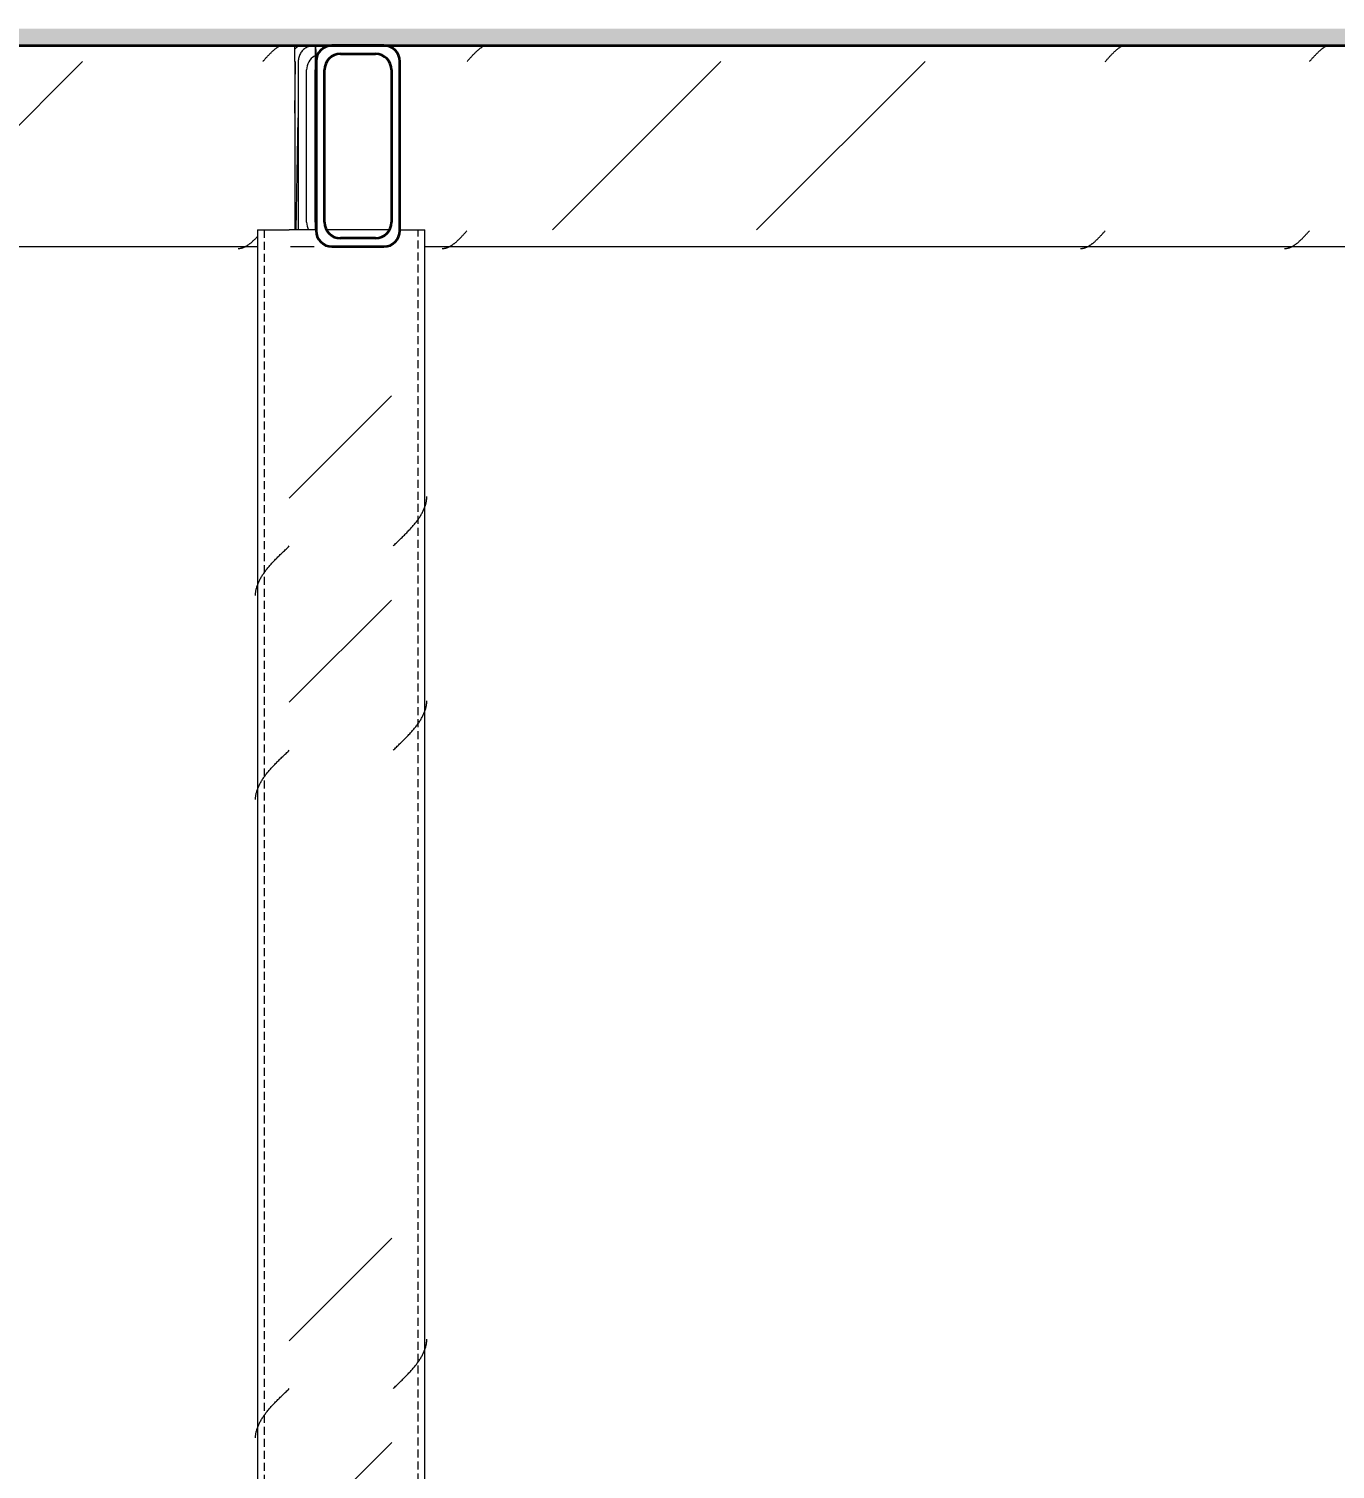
# Model space of a CAD drawing. Header units: centimetres. Extents: x -336 to 16318, y -437 to 1921.
# Drawn here: x 1952.1 to 2030.1, y 301.9 to 387.9 of the extents above; entities that cross this region are included whole.
import ezdxf

# ---------------------------------------------------------------- set-up
doc = ezdxf.new("R2010")
doc.units = ezdxf.units.CM
doc.linetypes.add('Hidden', pattern=[0.714375, 0.47625, -0.238125])
for name, color, linetype, lineweight in [('A-ANNO-DIMS', 7, 'Continuous', 9), ('A-ANNO-DIMS-100', 7, 'Continuous', 9), ('A-FLOR', 7, 'Continuous', 9), ('S-BEAM', 7, 'Continuous', 9), ('S-COLS', 7, 'Continuous', 9)]:
    doc.layers.add(name, color=color, linetype=linetype, lineweight=lineweight)
doc.styles.add('Century Gothic_1', font='GOTHIC.TTF', dxfattribs={"height": 15})
doc.dimstyles.new('FCA_N_Cotas_E100', dxfattribs={"dimscale": 30.48, "dimtxt": 15.662524, "dimasz": 0.492126, "dimexe": 0.656168, "dimexo": 0.656168, "dimgap": 0.032808, "dimtad": 1, "dimlfac": 0.01, "dimrnd": 0.01, "dimzin": 0, "dimdsep": 46, "dimtxsty": 'Century Gothic_1', "dimblk1": 'OBLIQUE', "dimblk2": 'OBLIQUE', "dimsah": 1, "dimcen": 0.09, "dimdle": 0.656168, "dimazin": 2, "dimtfac": 1, "dimtdec": 4, "dimtix": 1, "dimtmove": 0, "dimatfit": 3, "dimfxl": 1, "dimtvp": 1, "dimtolj": 1, "dimtzin": 0, "dimarcsym": 2})
pattern_1 = [(45.002, (4582.352, 712), (-25.14337, 25.14465), []), (45.002, (4582.352, 750.1), (-25.14337, 25.14465), [])]

# ---------------------------------------------------------------- blocks, each defined once
blk = doc.blocks.new('FP_16-Section 6')
at = {"layer": 'S-COLS'}
blk.add_line((1975.74, 94), (1975.74, 375.859), dxfattribs=at)
at = {"layer": 'S-COLS', "color": 9, "true_color": 0xc0c0c0}
for p, q in [((1975.738, 359.33), (1975.755, 359.377)), ((1975.755, 359.377), (1975.77, 359.424)), ((1975.77, 359.424), (1975.783, 359.47)), ((1975.783, 359.47), (1975.796, 359.517)), ((1975.796, 359.517), (1975.808, 359.564)), ((1975.808, 359.564), (1975.818, 359.611)), ((1975.818, 359.611), (1975.827, 359.657)), ((1975.827, 359.657), (1975.835, 359.704)), ((1975.835, 359.704), (1975.841, 359.751)), ((1975.841, 359.751), (1975.847, 359.798)), ((1975.847, 359.798), (1975.851, 359.845)), ((1975.851, 359.845), (1975.854, 359.891)), ((1975.854, 359.891), (1975.856, 359.938)), ((1975.229, 358.442), (1975.265, 358.489)), ((1975.265, 358.489), (1975.299, 358.535)), ((1975.299, 358.535), (1975.333, 358.582)), ((1975.333, 358.582), (1975.366, 358.629)), ((1975.366, 358.629), (1975.398, 358.676)), ((1975.398, 358.676), (1975.429, 358.722)), ((1975.429, 358.722), (1975.459, 358.769)), ((1975.459, 358.769), (1975.488, 358.816)), ((1975.488, 358.816), (1975.516, 358.863)), ((1975.516, 358.863), (1975.543, 358.909)), ((1975.543, 358.909), (1975.569, 358.956)), ((1975.569, 358.956), (1975.594, 359.003)), ((1975.594, 359.003), (1975.618, 359.05)), ((1975.618, 359.05), (1975.641, 359.096)), ((1975.641, 359.096), (1975.663, 359.143)), ((1975.663, 359.143), (1975.683, 359.19)), ((1975.683, 359.19), (1975.703, 359.237)), ((1975.703, 359.237), (1975.721, 359.283)), ((1975.721, 359.283), (1975.738, 359.33)), ((1974.469, 357.6), (1974.516, 357.647)), ((1974.516, 357.647), (1974.563, 357.694)), ((1974.563, 357.694), (1974.609, 357.741)), ((1974.609, 357.741), (1974.654, 357.787)), ((1974.654, 357.787), (1974.699, 357.834)), ((1974.699, 357.834), (1974.744, 357.881)), ((1974.744, 357.881), (1974.788, 357.928)), ((1974.788, 357.928), (1974.832, 357.974)), ((1974.832, 357.974), (1974.874, 358.021)), ((1974.874, 358.021), (1974.917, 358.068)), ((1974.917, 358.068), (1974.958, 358.115)), ((1974.958, 358.115), (1974.999, 358.161)), ((1974.999, 358.161), (1975.039, 358.208)), ((1975.039, 358.208), (1975.079, 358.255)), ((1975.079, 358.255), (1975.118, 358.302)), ((1975.118, 358.302), (1975.156, 358.348)), ((1975.156, 358.348), (1975.193, 358.395)), ((1975.193, 358.395), (1975.229, 358.442)), ((1973.835, 356.992), (1973.885, 357.039)), ((1973.885, 357.039), (1973.934, 357.086)), ((1973.934, 357.086), (1973.984, 357.133)), ((1973.984, 357.133), (1974.033, 357.179)), ((1974.033, 357.179), (1974.083, 357.226)), ((1974.083, 357.226), (1974.132, 357.273)), ((1974.132, 357.273), (1974.181, 357.32)), ((1974.181, 357.32), (1974.23, 357.366)), ((1974.23, 357.366), (1974.278, 357.413)), ((1974.278, 357.413), (1974.326, 357.46)), ((1974.326, 357.46), (1974.374, 357.507)), ((1974.374, 357.507), (1974.422, 357.553)), ((1974.422, 357.553), (1974.469, 357.6)), ((1975.783, 347.281), (1975.796, 347.328)), ((1975.796, 347.328), (1975.808, 347.375)), ((1975.808, 347.375), (1975.818, 347.421)), ((1975.818, 347.421), (1975.827, 347.468)), ((1975.827, 347.468), (1975.835, 347.515)), ((1975.835, 347.515), (1975.841, 347.562)), ((1975.841, 347.562), (1975.847, 347.608)), ((1975.847, 347.608), (1975.851, 347.655)), ((1975.851, 347.655), (1975.854, 347.702)), ((1975.854, 347.702), (1975.856, 347.749)), ((1975.333, 346.393), (1975.366, 346.439)), ((1975.366, 346.439), (1975.398, 346.486)), ((1975.398, 346.486), (1975.429, 346.533)), ((1975.429, 346.533), (1975.459, 346.58)), ((1975.459, 346.58), (1975.488, 346.626)), ((1975.488, 346.626), (1975.516, 346.673)), ((1975.516, 346.673), (1975.543, 346.72)), ((1975.543, 346.72), (1975.569, 346.767)), ((1975.569, 346.767), (1975.594, 346.813)), ((1975.594, 346.813), (1975.618, 346.86)), ((1975.618, 346.86), (1975.641, 346.907)), ((1975.641, 346.907), (1975.663, 346.954)), ((1975.663, 346.954), (1975.683, 347)), ((1975.683, 347), (1975.703, 347.047)), ((1975.703, 347.047), (1975.721, 347.094)), ((1975.721, 347.094), (1975.738, 347.141)), ((1975.738, 347.141), (1975.755, 347.188)), ((1975.755, 347.188), (1975.77, 347.234)), ((1975.77, 347.234), (1975.783, 347.281)), ((1974.609, 345.551), (1974.654, 345.598)), ((1974.654, 345.598), (1974.699, 345.645)), ((1974.699, 345.645), (1974.744, 345.691)), ((1974.744, 345.691), (1974.788, 345.738)), ((1974.788, 345.738), (1974.832, 345.785)), ((1974.832, 345.785), (1974.874, 345.832)), ((1974.874, 345.832), (1974.917, 345.878)), ((1974.917, 345.878), (1974.958, 345.925)), ((1974.958, 345.925), (1974.999, 345.972)), ((1974.999, 345.972), (1975.039, 346.019)), ((1975.039, 346.019), (1975.079, 346.065)), ((1975.079, 346.065), (1975.118, 346.112)), ((1975.118, 346.112), (1975.156, 346.159)), ((1975.156, 346.159), (1975.193, 346.206)), ((1975.193, 346.206), (1975.229, 346.252)), ((1975.229, 346.252), (1975.265, 346.299)), ((1975.265, 346.299), (1975.299, 346.346)), ((1975.299, 346.346), (1975.333, 346.393)), ((1973.835, 344.803), (1973.885, 344.85)), ((1973.885, 344.85), (1973.934, 344.896)), ((1973.934, 344.896), (1973.984, 344.943)), ((1973.984, 344.943), (1974.033, 344.99)), ((1974.033, 344.99), (1974.083, 345.037)), ((1974.083, 345.037), (1974.132, 345.084)), ((1974.132, 345.084), (1974.181, 345.13)), ((1974.181, 345.13), (1974.23, 345.177)), ((1974.23, 345.177), (1974.278, 345.224)), ((1974.278, 345.224), (1974.326, 345.271)), ((1974.326, 345.271), (1974.374, 345.317)), ((1974.374, 345.317), (1974.422, 345.364)), ((1974.422, 345.364), (1974.469, 345.411)), ((1974.469, 345.411), (1974.516, 345.458)), ((1974.516, 345.458), (1974.563, 345.504)), ((1974.563, 345.504), (1974.609, 345.551)), ((1975.841, 309.462), (1975.847, 309.508)), ((1975.847, 309.508), (1975.851, 309.555)), ((1975.851, 309.555), (1975.854, 309.602)), ((1975.854, 309.602), (1975.856, 309.649)), ((1975.516, 308.573), (1975.543, 308.62)), ((1975.543, 308.62), (1975.569, 308.667)), ((1975.569, 308.667), (1975.594, 308.713)), ((1975.594, 308.713), (1975.618, 308.76)), ((1975.618, 308.76), (1975.641, 308.807)), ((1975.641, 308.807), (1975.663, 308.854)), ((1975.663, 308.854), (1975.683, 308.9)), ((1975.683, 308.9), (1975.703, 308.947)), ((1975.703, 308.947), (1975.721, 308.994)), ((1975.721, 308.994), (1975.738, 309.041)), ((1975.738, 309.041), (1975.755, 309.088)), ((1975.755, 309.088), (1975.77, 309.134)), ((1975.77, 309.134), (1975.783, 309.181)), ((1975.783, 309.181), (1975.796, 309.228)), ((1975.796, 309.228), (1975.808, 309.275)), ((1975.808, 309.275), (1975.818, 309.321)), ((1975.818, 309.321), (1975.827, 309.368)), ((1975.827, 309.368), (1975.835, 309.415)), ((1975.835, 309.415), (1975.841, 309.462)), ((1974.874, 307.732), (1974.917, 307.778)), ((1974.917, 307.778), (1974.958, 307.825)), ((1974.958, 307.825), (1974.999, 307.872)), ((1974.999, 307.872), (1975.039, 307.919)), ((1975.039, 307.919), (1975.079, 307.965)), ((1975.079, 307.965), (1975.118, 308.012)), ((1975.118, 308.012), (1975.156, 308.059)), ((1975.156, 308.059), (1975.193, 308.106)), ((1975.193, 308.106), (1975.229, 308.152)), ((1975.229, 308.152), (1975.265, 308.199)), ((1975.265, 308.199), (1975.299, 308.246)), ((1975.299, 308.246), (1975.333, 308.293)), ((1975.333, 308.293), (1975.366, 308.339)), ((1975.366, 308.339), (1975.398, 308.386)), ((1975.398, 308.386), (1975.429, 308.433)), ((1975.429, 308.433), (1975.459, 308.48)), ((1975.459, 308.48), (1975.488, 308.526)), ((1975.488, 308.526), (1975.516, 308.573)), ((1974.033, 306.89), (1974.083, 306.937)), ((1974.083, 306.937), (1974.132, 306.984)), ((1974.132, 306.984), (1974.181, 307.03)), ((1974.181, 307.03), (1974.23, 307.077)), ((1974.23, 307.077), (1974.278, 307.124)), ((1974.278, 307.124), (1974.326, 307.171)), ((1974.326, 307.171), (1974.374, 307.217)), ((1974.374, 307.217), (1974.422, 307.264)), ((1974.422, 307.264), (1974.469, 307.311)), ((1974.469, 307.311), (1974.516, 307.358)), ((1974.516, 307.358), (1974.563, 307.404)), ((1974.563, 307.404), (1974.609, 307.451)), ((1974.609, 307.451), (1974.654, 307.498)), ((1974.654, 307.498), (1974.699, 307.545)), ((1974.699, 307.545), (1974.744, 307.591)), ((1974.744, 307.591), (1974.788, 307.638)), ((1974.788, 307.638), (1974.832, 307.685)), ((1974.832, 307.685), (1974.874, 307.732)), ((1973.835, 306.703), (1973.885, 306.75)), ((1973.885, 306.75), (1973.934, 306.796)), ((1973.934, 306.796), (1973.984, 306.843)), ((1973.984, 306.843), (1974.033, 306.89))]:
    blk.add_line(p, q, dxfattribs=at)
blk = doc.blocks.new('FP_17-Section 6')
at = {"layer": 'S-COLS'}
blk.add_line((1965.74, 375.859), (1965.74, 94), dxfattribs=at)
at = {"layer": 'S-COLS', "color": 9, "true_color": 0xc0c0c0}
for p, q in [((1967.349, 356.712), (1967.398, 356.759)), ((1967.398, 356.759), (1967.447, 356.805)), ((1967.447, 356.805), (1967.497, 356.852)), ((1967.497, 356.852), (1967.546, 356.899)), ((1967.546, 356.899), (1967.596, 356.946)), ((1967.596, 356.946), (1967.645, 356.992)), ((1966.522, 355.87), (1966.564, 355.917)), ((1966.564, 355.917), (1966.606, 355.964)), ((1966.606, 355.964), (1966.649, 356.011)), ((1966.649, 356.011), (1966.692, 356.057)), ((1966.692, 356.057), (1966.736, 356.104)), ((1966.736, 356.104), (1966.781, 356.151)), ((1966.781, 356.151), (1966.826, 356.198)), ((1966.826, 356.198), (1966.872, 356.244)), ((1966.872, 356.244), (1966.918, 356.291)), ((1966.918, 356.291), (1966.964, 356.338)), ((1966.964, 356.338), (1967.011, 356.385)), ((1967.011, 356.385), (1967.058, 356.431)), ((1967.058, 356.431), (1967.106, 356.478)), ((1967.106, 356.478), (1967.154, 356.525)), ((1967.154, 356.525), (1967.202, 356.572)), ((1967.202, 356.572), (1967.251, 356.618)), ((1967.251, 356.618), (1967.3, 356.665)), ((1967.3, 356.665), (1967.349, 356.712)), ((1965.911, 355.029), (1965.937, 355.075)), ((1965.937, 355.075), (1965.964, 355.122)), ((1965.964, 355.122), (1965.993, 355.169)), ((1965.993, 355.169), (1966.022, 355.216)), ((1966.022, 355.216), (1966.052, 355.262)), ((1966.052, 355.262), (1966.083, 355.309)), ((1966.083, 355.309), (1966.115, 355.356)), ((1966.115, 355.356), (1966.147, 355.403)), ((1966.147, 355.403), (1966.181, 355.449)), ((1966.181, 355.449), (1966.216, 355.496)), ((1966.216, 355.496), (1966.251, 355.543)), ((1966.251, 355.543), (1966.288, 355.59)), ((1966.288, 355.59), (1966.325, 355.636)), ((1966.325, 355.636), (1966.363, 355.683)), ((1966.363, 355.683), (1966.402, 355.73)), ((1966.402, 355.73), (1966.441, 355.777)), ((1966.441, 355.777), (1966.481, 355.823)), ((1966.481, 355.823), (1966.522, 355.87)), ((1965.629, 354.14), (1965.634, 354.187)), ((1965.634, 354.187), (1965.639, 354.234)), ((1965.639, 354.234), (1965.646, 354.281)), ((1965.646, 354.281), (1965.654, 354.327)), ((1965.654, 354.327), (1965.663, 354.374)), ((1965.663, 354.374), (1965.673, 354.421)), ((1965.673, 354.421), (1965.684, 354.468)), ((1965.684, 354.468), (1965.697, 354.514)), ((1965.697, 354.514), (1965.711, 354.561)), ((1965.711, 354.561), (1965.726, 354.608)), ((1965.726, 354.608), (1965.742, 354.655)), ((1965.742, 354.655), (1965.759, 354.701)), ((1965.759, 354.701), (1965.778, 354.748)), ((1965.778, 354.748), (1965.797, 354.795)), ((1965.797, 354.795), (1965.818, 354.842)), ((1965.818, 354.842), (1965.84, 354.888)), ((1965.84, 354.888), (1965.862, 354.935)), ((1965.862, 354.935), (1965.886, 354.982)), ((1965.886, 354.982), (1965.911, 355.029)), ((1965.624, 354.047), (1965.626, 354.094)), ((1965.626, 354.094), (1965.629, 354.14)), ((1967.546, 344.709), (1967.596, 344.756)), ((1967.596, 344.756), (1967.645, 344.803)), ((1966.649, 343.821), (1966.692, 343.868)), ((1966.692, 343.868), (1966.736, 343.915)), ((1966.736, 343.915), (1966.781, 343.961)), ((1966.781, 343.961), (1966.826, 344.008)), ((1966.826, 344.008), (1966.872, 344.055)), ((1966.872, 344.055), (1966.918, 344.102)), ((1966.918, 344.102), (1966.964, 344.148)), ((1966.964, 344.148), (1967.011, 344.195)), ((1967.011, 344.195), (1967.058, 344.242)), ((1967.058, 344.242), (1967.106, 344.289)), ((1967.106, 344.289), (1967.154, 344.335)), ((1967.154, 344.335), (1967.202, 344.382)), ((1967.202, 344.382), (1967.251, 344.429)), ((1967.251, 344.429), (1967.3, 344.476)), ((1967.3, 344.476), (1967.349, 344.522)), ((1967.349, 344.522), (1967.398, 344.569)), ((1967.398, 344.569), (1967.447, 344.616)), ((1967.447, 344.616), (1967.497, 344.663)), ((1967.497, 344.663), (1967.546, 344.709)), ((1965.993, 342.979), (1966.022, 343.026)), ((1966.022, 343.026), (1966.052, 343.073)), ((1966.052, 343.073), (1966.083, 343.12)), ((1966.083, 343.12), (1966.115, 343.167)), ((1966.115, 343.167), (1966.147, 343.213)), ((1966.147, 343.213), (1966.181, 343.26)), ((1966.181, 343.26), (1966.216, 343.307)), ((1966.216, 343.307), (1966.251, 343.354)), ((1966.251, 343.354), (1966.288, 343.4)), ((1966.288, 343.4), (1966.325, 343.447)), ((1966.325, 343.447), (1966.363, 343.494)), ((1966.363, 343.494), (1966.402, 343.541)), ((1966.402, 343.541), (1966.441, 343.587)), ((1966.441, 343.587), (1966.481, 343.634)), ((1966.481, 343.634), (1966.522, 343.681)), ((1966.522, 343.681), (1966.564, 343.728)), ((1966.564, 343.728), (1966.606, 343.774)), ((1966.606, 343.774), (1966.649, 343.821)), ((1965.654, 342.138), (1965.663, 342.185)), ((1965.663, 342.185), (1965.673, 342.231)), ((1965.673, 342.231), (1965.684, 342.278)), ((1965.684, 342.278), (1965.697, 342.325)), ((1965.697, 342.325), (1965.711, 342.372)), ((1965.711, 342.372), (1965.726, 342.418)), ((1965.726, 342.418), (1965.742, 342.465)), ((1965.742, 342.465), (1965.759, 342.512)), ((1965.759, 342.512), (1965.778, 342.559)), ((1965.778, 342.559), (1965.797, 342.605)), ((1965.797, 342.605), (1965.818, 342.652)), ((1965.818, 342.652), (1965.84, 342.699)), ((1965.84, 342.699), (1965.862, 342.746)), ((1965.862, 342.746), (1965.886, 342.792)), ((1965.886, 342.792), (1965.911, 342.839)), ((1965.911, 342.839), (1965.937, 342.886)), ((1965.937, 342.886), (1965.964, 342.933)), ((1965.964, 342.933), (1965.993, 342.979)), ((1965.624, 341.857), (1965.626, 341.904)), ((1965.626, 341.904), (1965.629, 341.951)), ((1965.629, 341.951), (1965.634, 341.998)), ((1965.634, 341.998), (1965.639, 342.044)), ((1965.639, 342.044), (1965.646, 342.091)), ((1965.646, 342.091), (1965.654, 342.138)), ((1966.918, 306.002), (1966.964, 306.048)), ((1966.964, 306.048), (1967.011, 306.095)), ((1967.011, 306.095), (1967.058, 306.142)), ((1967.058, 306.142), (1967.106, 306.189)), ((1967.106, 306.189), (1967.154, 306.235)), ((1967.154, 306.235), (1967.202, 306.282)), ((1967.202, 306.282), (1967.251, 306.329)), ((1967.251, 306.329), (1967.3, 306.376)), ((1967.3, 306.376), (1967.349, 306.422)), ((1967.349, 306.422), (1967.398, 306.469)), ((1967.398, 306.469), (1967.447, 306.516)), ((1967.447, 306.516), (1967.497, 306.563)), ((1967.497, 306.563), (1967.546, 306.609)), ((1967.546, 306.609), (1967.596, 306.656)), ((1967.596, 306.656), (1967.645, 306.703)), ((1966.181, 305.16), (1966.216, 305.207)), ((1966.216, 305.207), (1966.251, 305.254)), ((1966.251, 305.254), (1966.288, 305.3)), ((1966.288, 305.3), (1966.325, 305.347)), ((1966.325, 305.347), (1966.363, 305.394)), ((1966.363, 305.394), (1966.402, 305.441)), ((1966.402, 305.441), (1966.441, 305.487)), ((1966.441, 305.487), (1966.481, 305.534)), ((1966.481, 305.534), (1966.522, 305.581)), ((1966.522, 305.581), (1966.564, 305.628)), ((1966.564, 305.628), (1966.606, 305.674)), ((1966.606, 305.674), (1966.649, 305.721)), ((1966.649, 305.721), (1966.692, 305.768)), ((1966.692, 305.768), (1966.736, 305.815)), ((1966.736, 305.815), (1966.781, 305.861)), ((1966.781, 305.861), (1966.826, 305.908)), ((1966.826, 305.908), (1966.872, 305.955)), ((1966.872, 305.955), (1966.918, 306.002)), ((1965.711, 304.272), (1965.726, 304.318)), ((1965.726, 304.318), (1965.742, 304.365)), ((1965.742, 304.365), (1965.759, 304.412)), ((1965.759, 304.412), (1965.778, 304.459)), ((1965.778, 304.459), (1965.797, 304.505)), ((1965.797, 304.505), (1965.818, 304.552)), ((1965.818, 304.552), (1965.84, 304.599)), ((1965.84, 304.599), (1965.862, 304.646)), ((1965.862, 304.646), (1965.886, 304.692)), ((1965.886, 304.692), (1965.911, 304.739)), ((1965.911, 304.739), (1965.937, 304.786)), ((1965.937, 304.786), (1965.964, 304.833)), ((1965.964, 304.833), (1965.993, 304.879)), ((1965.993, 304.879), (1966.022, 304.926)), ((1966.022, 304.926), (1966.052, 304.973)), ((1966.052, 304.973), (1966.083, 305.02)), ((1966.083, 305.02), (1966.115, 305.067)), ((1966.115, 305.067), (1966.147, 305.113)), ((1966.147, 305.113), (1966.181, 305.16)), ((1965.624, 303.757), (1965.626, 303.804)), ((1965.626, 303.804), (1965.629, 303.851)), ((1965.629, 303.851), (1965.634, 303.898)), ((1965.634, 303.898), (1965.639, 303.944)), ((1965.639, 303.944), (1965.646, 303.991)), ((1965.646, 303.991), (1965.654, 304.038)), ((1965.654, 304.038), (1965.663, 304.085)), ((1965.663, 304.085), (1965.673, 304.131)), ((1965.673, 304.131), (1965.684, 304.178)), ((1965.684, 304.178), (1965.697, 304.225)), ((1965.697, 304.225), (1965.711, 304.272))]:
    blk.add_line(p, q, dxfattribs=at)
blk = doc.blocks.new('HSS Rectangular-Column - 100 x 100 mm-V15-Section 6')
at = {"layer": 'S-COLS', "true_color": 0xc0c0c0}
h = blk.add_hatch(dxfattribs=at)
h.set_pattern_fill('FP_3', color=9, style=0, pattern_type=2)
h.set_pattern_definition([(45, (4582.815, 712), (-25.1447, 25.1447), []), (45, (4582.815, 750.1), (-25.1447, 25.1447), [])])
h.paths.add_polyline_path([(1973.835, 94), (1973.74, 375.045), (1973.29, 374.859), (1970.019, 374.93), (1969.518, 375.137), (1969.22, 375.859), (1967.645, 375.809), (1967.645, 94)])
h.paths.add_polyline_path([(1970.693, 375.359), (1972.788, 375.359), (1973.461, 375.638), (1973.461, 375.859), (1969.948, 375.809), (1970.019, 375.638), (1970.19, 375.567)])
at = {"layer": 'S-COLS'}
for p, q in [((1965.74, 375.859), (1967.645, 375.859)), ((1969.24, 375.859), (1967.645, 375.859)), ((1973.553, 375.859), (1969.928, 375.859)), ((1974.256, 375.859), (1975.74, 375.859))]:
    blk.add_line(p, q, dxfattribs=at)
at = {"layer": 'S-COLS', "linetype": 'Hidden'}
for p, q in [((1966.14, 375.859), (1966.14, 94)), ((1975.34, 94), (1975.34, 375.859))]:
    blk.add_line(p, q, dxfattribs=at)
at = {"layer": 'S-COLS'}
for name in ['FP_17-Section 6', 'FP_16-Section 6']:
    blk.add_blockref(name, (0, 0), dxfattribs=at)
blk = doc.blocks.new('FP_29-Section 6')
at = {"layer": 'S-BEAM', "color": 9, "true_color": 0xc0c0c0}
for p, q in [((1967.062, 386.837), (1967.085, 386.849)), ((1967.085, 386.849), (1967.108, 386.861)), ((1966.112, 385.961), (1966.135, 385.987)), ((1966.135, 385.987), (1966.158, 386.013)), ((1966.158, 386.013), (1966.181, 386.039)), ((1966.181, 386.039), (1966.205, 386.065)), ((1966.205, 386.065), (1966.228, 386.091)), ((1966.228, 386.091), (1966.251, 386.117)), ((1966.251, 386.117), (1966.274, 386.142)), ((1966.274, 386.142), (1966.298, 386.168)), ((1966.298, 386.168), (1966.321, 386.193)), ((1966.321, 386.193), (1966.344, 386.218)), ((1966.344, 386.218), (1966.367, 386.243)), ((1966.367, 386.243), (1966.391, 386.268)), ((1966.391, 386.268), (1966.414, 386.293)), ((1966.414, 386.293), (1966.437, 386.317)), ((1966.437, 386.317), (1966.46, 386.341)), ((1966.46, 386.341), (1966.483, 386.365)), ((1966.483, 386.365), (1966.507, 386.388)), ((1966.507, 386.388), (1966.53, 386.412)), ((1966.53, 386.412), (1966.553, 386.434)), ((1966.553, 386.434), (1966.576, 386.457)), ((1966.576, 386.457), (1966.599, 386.479)), ((1966.599, 386.479), (1966.623, 386.501)), ((1966.623, 386.501), (1966.646, 386.523)), ((1966.646, 386.523), (1966.669, 386.544)), ((1966.669, 386.544), (1966.692, 386.565)), ((1966.692, 386.565), (1966.715, 386.585)), ((1966.715, 386.585), (1966.738, 386.605)), ((1966.738, 386.605), (1966.761, 386.625)), ((1966.761, 386.625), (1966.784, 386.644)), ((1966.784, 386.644), (1966.808, 386.663)), ((1966.808, 386.663), (1966.831, 386.681)), ((1966.831, 386.681), (1966.854, 386.699)), ((1966.854, 386.699), (1966.877, 386.716)), ((1966.877, 386.716), (1966.9, 386.733)), ((1966.9, 386.733), (1966.923, 386.75)), ((1966.923, 386.75), (1966.946, 386.765)), ((1966.946, 386.765), (1966.969, 386.781)), ((1966.969, 386.781), (1966.992, 386.796)), ((1966.992, 386.796), (1967.015, 386.81)), ((1967.015, 386.81), (1967.039, 386.824)), ((1967.039, 386.824), (1967.062, 386.837)), ((1966.065, 385.909), (1966.088, 385.935)), ((1966.088, 385.935), (1966.112, 385.961))]:
    blk.add_line(p, q, dxfattribs=at)
blk = doc.blocks.new('FP_30-Section 6')
at = {"layer": 'S-BEAM'}
blk.add_line((1793.413, 374.859), (1965.757, 374.859), dxfattribs=at)
at = {"layer": 'S-BEAM', "color": 9, "true_color": 0xc0c0c0}
for p, q in [((1964.888, 374.805), (1964.911, 374.814)), ((1964.911, 374.814), (1964.935, 374.824)), ((1964.935, 374.824), (1964.958, 374.834)), ((1964.958, 374.834), (1964.982, 374.845)), ((1964.982, 374.845), (1965.006, 374.856)), ((1965.006, 374.856), (1965.029, 374.868)), ((1965.029, 374.868), (1965.053, 374.881)), ((1965.053, 374.881), (1965.076, 374.894)), ((1965.076, 374.894), (1965.1, 374.908)), ((1965.1, 374.908), (1965.123, 374.922)), ((1965.123, 374.922), (1965.147, 374.937)), ((1965.147, 374.937), (1965.17, 374.952)), ((1965.17, 374.952), (1965.194, 374.968)), ((1965.194, 374.968), (1965.218, 374.984)), ((1965.218, 374.984), (1965.241, 375.001)), ((1965.241, 375.001), (1965.265, 375.019)), ((1965.265, 375.019), (1965.288, 375.036)), ((1965.288, 375.036), (1965.312, 375.055)), ((1965.312, 375.055), (1965.335, 375.073)), ((1965.335, 375.073), (1965.359, 375.093)), ((1965.359, 375.093), (1965.382, 375.112)), ((1965.382, 375.112), (1965.406, 375.132)), ((1965.406, 375.132), (1965.429, 375.153)), ((1965.429, 375.153), (1965.453, 375.174)), ((1965.453, 375.174), (1965.476, 375.195)), ((1965.476, 375.195), (1965.5, 375.216)), ((1965.5, 375.216), (1965.523, 375.238)), ((1965.523, 375.238), (1965.547, 375.261)), ((1965.547, 375.261), (1965.57, 375.283)), ((1965.57, 375.283), (1965.594, 375.306)), ((1965.594, 375.306), (1965.617, 375.329)), ((1965.617, 375.329), (1965.64, 375.353)), ((1965.64, 375.353), (1965.664, 375.377)), ((1965.664, 375.377), (1965.687, 375.401)), ((1965.687, 375.401), (1965.711, 375.425)), ((1965.711, 375.425), (1965.734, 375.45)), ((1964.581, 374.743), (1964.605, 374.744)), ((1964.605, 374.744), (1964.628, 374.745)), ((1964.628, 374.745), (1964.652, 374.748)), ((1964.652, 374.748), (1964.675, 374.75)), ((1964.675, 374.75), (1964.699, 374.754)), ((1964.699, 374.754), (1964.723, 374.758)), ((1964.723, 374.758), (1964.746, 374.763)), ((1964.746, 374.763), (1964.77, 374.768)), ((1964.77, 374.768), (1964.793, 374.774)), ((1964.793, 374.774), (1964.817, 374.781)), ((1964.817, 374.781), (1964.84, 374.788)), ((1964.84, 374.788), (1964.864, 374.796)), ((1964.864, 374.796), (1964.888, 374.805))]:
    blk.add_line(p, q, dxfattribs=at)
blk = doc.blocks.new('HSS Rectangular - 50 x 120-1656652-Section 6')
at = {"layer": 'S-BEAM', "true_color": 0xc0c0c0}
h = blk.add_hatch(dxfattribs=at)
h.set_pattern_fill('FP_5', color=9, style=0, pattern_type=2)
h.set_pattern_definition(pattern_1)
h.paths.add_polyline_path([(1879.322, 375.809), (1967.97, 375.859), (1967.97, 385.909), (1790.947, 385.82), (1790.952, 375.859), (1830.337, 375.809)])
h.paths.add_polyline_path([(1790.239, 375.859), (1790.352, 375.898), (1790.42, 376.311), (1790.352, 385.82), (1790.239, 385.909), (1786.541, 385.82), (1786.447, 385.406), (1786.541, 375.898), (1786.655, 375.859)])
at = {"layer": 'S-BEAM'}
blk.add_line((1967.97, 385.909), (1967.97, 375.859), dxfattribs=at)
blk.add_ellipse((1967.96, 385.909), major_axis=(0, 0.95), ratio=0.010969, start_param=4.712389, end_param=6.283185, dxfattribs=at)
for name in ['FP_29-Section 6', 'FP_30-Section 6']:
    blk.add_blockref(name, (0, 0), dxfattribs=at)
blk = doc.blocks.new('FP_31-Section 6')
at = {"layer": 'S-BEAM', "color": 9, "true_color": 0xc0c0c0}
for p, q in [((1979.25, 386.837), (1979.273, 386.849)), ((1979.273, 386.849), (1979.297, 386.861)), ((2017.349, 386.837), (2017.372, 386.849)), ((2017.372, 386.849), (2017.395, 386.861)), ((2029.537, 386.837), (2029.56, 386.849)), ((2029.56, 386.849), (2029.583, 386.861)), ((1978.3, 385.961), (1978.324, 385.987)), ((1978.324, 385.987), (1978.347, 386.013)), ((1978.347, 386.013), (1978.37, 386.039)), ((1978.37, 386.039), (1978.394, 386.065)), ((1978.394, 386.065), (1978.417, 386.091)), ((1978.417, 386.091), (1978.44, 386.117)), ((1978.44, 386.117), (1978.463, 386.142)), ((1978.463, 386.142), (1978.487, 386.168)), ((1978.487, 386.168), (1978.51, 386.193)), ((1978.51, 386.193), (1978.533, 386.218)), ((1978.533, 386.218), (1978.556, 386.243)), ((1978.556, 386.243), (1978.579, 386.268)), ((1978.579, 386.268), (1978.603, 386.293)), ((1978.603, 386.293), (1978.626, 386.317)), ((1978.626, 386.317), (1978.649, 386.341)), ((1978.649, 386.341), (1978.672, 386.365)), ((1978.672, 386.365), (1978.696, 386.388)), ((1978.696, 386.388), (1978.719, 386.412)), ((1978.719, 386.412), (1978.742, 386.434)), ((1978.742, 386.434), (1978.765, 386.457)), ((1978.765, 386.457), (1978.788, 386.479)), ((1978.788, 386.479), (1978.811, 386.501)), ((1978.811, 386.501), (1978.835, 386.523)), ((1978.835, 386.523), (1978.858, 386.544)), ((1978.858, 386.544), (1978.881, 386.565)), ((1978.881, 386.565), (1978.904, 386.585)), ((1978.904, 386.585), (1978.927, 386.605)), ((1978.927, 386.605), (1978.95, 386.625)), ((1978.95, 386.625), (1978.973, 386.644)), ((1978.973, 386.644), (1978.996, 386.663)), ((1978.996, 386.663), (1979.02, 386.681)), ((1979.02, 386.681), (1979.043, 386.699)), ((1979.043, 386.699), (1979.066, 386.716)), ((1979.066, 386.716), (1979.089, 386.733)), ((1979.089, 386.733), (1979.112, 386.75)), ((1979.112, 386.75), (1979.135, 386.765)), ((1979.135, 386.765), (1979.158, 386.781)), ((1979.158, 386.781), (1979.181, 386.796)), ((1979.181, 386.796), (1979.204, 386.81)), ((1979.204, 386.81), (1979.227, 386.824)), ((1979.227, 386.824), (1979.25, 386.837)), ((2016.398, 385.961), (2016.422, 385.987)), ((2016.422, 385.987), (2016.445, 386.013)), ((2016.445, 386.013), (2016.468, 386.039)), ((2016.468, 386.039), (2016.492, 386.065)), ((2016.492, 386.065), (2016.515, 386.091)), ((2016.515, 386.091), (2016.538, 386.117)), ((2016.538, 386.117), (2016.561, 386.142)), ((2016.561, 386.142), (2016.585, 386.168)), ((2016.585, 386.168), (2016.608, 386.193)), ((2016.608, 386.193), (2016.631, 386.218)), ((2016.631, 386.218), (2016.654, 386.243)), ((2016.654, 386.243), (2016.678, 386.268)), ((2016.678, 386.268), (2016.701, 386.293)), ((2016.701, 386.293), (2016.724, 386.317)), ((2016.724, 386.317), (2016.747, 386.341)), ((2016.747, 386.341), (2016.77, 386.365)), ((2016.77, 386.365), (2016.794, 386.388)), ((2016.794, 386.388), (2016.817, 386.412)), ((2016.817, 386.412), (2016.84, 386.434)), ((2016.84, 386.434), (2016.863, 386.457)), ((2016.863, 386.457), (2016.886, 386.479)), ((2016.886, 386.479), (2016.909, 386.501)), ((2016.909, 386.501), (2016.933, 386.523)), ((2016.933, 386.523), (2016.956, 386.544)), ((2016.956, 386.544), (2016.979, 386.565)), ((2016.979, 386.565), (2017.002, 386.585)), ((2017.002, 386.585), (2017.025, 386.605)), ((2017.025, 386.605), (2017.048, 386.625)), ((2017.048, 386.625), (2017.071, 386.644)), ((2017.071, 386.644), (2017.095, 386.663)), ((2017.095, 386.663), (2017.118, 386.681)), ((2017.118, 386.681), (2017.141, 386.699)), ((2017.141, 386.699), (2017.164, 386.716)), ((2017.164, 386.716), (2017.187, 386.733)), ((2017.187, 386.733), (2017.21, 386.75)), ((2017.21, 386.75), (2017.233, 386.765)), ((2017.233, 386.765), (2017.256, 386.781)), ((2017.256, 386.781), (2017.279, 386.796)), ((2017.279, 386.796), (2017.302, 386.81)), ((2017.302, 386.81), (2017.325, 386.824)), ((2017.325, 386.824), (2017.349, 386.837)), ((2028.587, 385.961), (2028.611, 385.987)), ((2028.611, 385.987), (2028.634, 386.013)), ((2028.634, 386.013), (2028.657, 386.039)), ((2028.657, 386.039), (2028.68, 386.065)), ((2028.68, 386.065), (2028.704, 386.091)), ((2028.704, 386.091), (2028.727, 386.117)), ((2028.727, 386.117), (2028.75, 386.142)), ((2028.75, 386.142), (2028.774, 386.168)), ((2028.774, 386.168), (2028.797, 386.193)), ((2028.797, 386.193), (2028.82, 386.218)), ((2028.82, 386.218), (2028.843, 386.243)), ((2028.843, 386.243), (2028.866, 386.268)), ((2028.866, 386.268), (2028.89, 386.293)), ((2028.89, 386.293), (2028.913, 386.317)), ((2028.913, 386.317), (2028.936, 386.341)), ((2028.936, 386.341), (2028.959, 386.365)), ((2028.959, 386.365), (2028.982, 386.388)), ((2028.982, 386.388), (2029.006, 386.412)), ((2029.006, 386.412), (2029.029, 386.434)), ((2029.029, 386.434), (2029.052, 386.457)), ((2029.052, 386.457), (2029.075, 386.479)), ((2029.075, 386.479), (2029.098, 386.501)), ((2029.098, 386.501), (2029.121, 386.523)), ((2029.121, 386.523), (2029.145, 386.544)), ((2029.145, 386.544), (2029.168, 386.565)), ((2029.168, 386.565), (2029.191, 386.585)), ((2029.191, 386.585), (2029.214, 386.605)), ((2029.214, 386.605), (2029.237, 386.625)), ((2029.237, 386.625), (2029.26, 386.644)), ((2029.26, 386.644), (2029.283, 386.663)), ((2029.283, 386.663), (2029.306, 386.681)), ((2029.306, 386.681), (2029.33, 386.699)), ((2029.33, 386.699), (2029.353, 386.716)), ((2029.353, 386.716), (2029.376, 386.733)), ((2029.376, 386.733), (2029.399, 386.75)), ((2029.399, 386.75), (2029.422, 386.765)), ((2029.422, 386.765), (2029.445, 386.781)), ((2029.445, 386.781), (2029.468, 386.796)), ((2029.468, 386.796), (2029.491, 386.81)), ((2029.491, 386.81), (2029.514, 386.824)), ((2029.514, 386.824), (2029.537, 386.837)), ((1978.254, 385.909), (1978.277, 385.935)), ((1978.277, 385.935), (1978.3, 385.961)), ((2016.352, 385.909), (2016.375, 385.935)), ((2016.375, 385.935), (2016.398, 385.961)), ((2028.541, 385.909), (2028.564, 385.935)), ((2028.564, 385.935), (2028.587, 385.961))]:
    blk.add_line(p, q, dxfattribs=at)
blk = doc.blocks.new('FP_32-Section 6')
at = {"layer": 'S-BEAM', "color": 9, "true_color": 0xc0c0c0}
for p, q in [((1978.11, 375.652), (1978.133, 375.678)), ((1978.133, 375.678), (1978.157, 375.704)), ((1978.157, 375.704), (1978.18, 375.73)), ((1978.18, 375.73), (1978.203, 375.756)), ((1978.203, 375.756), (1978.227, 375.783)), ((1978.227, 375.783), (1978.25, 375.809)), ((2016.208, 375.652), (2016.231, 375.678)), ((2016.231, 375.678), (2016.255, 375.704)), ((2016.255, 375.704), (2016.278, 375.73)), ((2016.278, 375.73), (2016.301, 375.756)), ((2016.301, 375.756), (2016.325, 375.783)), ((2016.325, 375.783), (2016.348, 375.809)), ((2028.397, 375.652), (2028.42, 375.678)), ((2028.42, 375.678), (2028.444, 375.704)), ((2028.444, 375.704), (2028.467, 375.73)), ((2028.467, 375.73), (2028.49, 375.756)), ((2028.49, 375.756), (2028.514, 375.783)), ((2028.514, 375.783), (2028.537, 375.809)), ((1977.076, 374.805), (1977.1, 374.814)), ((1977.1, 374.814), (1977.124, 374.824)), ((1977.124, 374.824), (1977.147, 374.834)), ((1977.147, 374.834), (1977.171, 374.845)), ((1977.171, 374.845), (1977.194, 374.856)), ((1977.194, 374.856), (1977.218, 374.868)), ((1977.218, 374.868), (1977.242, 374.881)), ((1977.242, 374.881), (1977.265, 374.894)), ((1977.265, 374.894), (1977.289, 374.908)), ((1977.289, 374.908), (1977.312, 374.922)), ((1977.312, 374.922), (1977.336, 374.937)), ((1977.336, 374.937), (1977.359, 374.952)), ((1977.359, 374.952), (1977.383, 374.968)), ((1977.383, 374.968), (1977.406, 374.984)), ((1977.406, 374.984), (1977.43, 375.001)), ((1977.43, 375.001), (1977.453, 375.019)), ((1977.453, 375.019), (1977.477, 375.036)), ((1977.477, 375.036), (1977.501, 375.055)), ((1977.501, 375.055), (1977.524, 375.073)), ((1977.524, 375.073), (1977.548, 375.093)), ((1977.548, 375.093), (1977.571, 375.112)), ((1977.571, 375.112), (1977.595, 375.132)), ((1977.595, 375.132), (1977.618, 375.153)), ((1977.618, 375.153), (1977.642, 375.174)), ((1977.642, 375.174), (1977.665, 375.195)), ((1977.665, 375.195), (1977.688, 375.216)), ((1977.688, 375.216), (1977.712, 375.238)), ((1977.712, 375.238), (1977.735, 375.261)), ((1977.735, 375.261), (1977.759, 375.283)), ((1977.759, 375.283), (1977.782, 375.306)), ((1977.782, 375.306), (1977.806, 375.329)), ((1977.806, 375.329), (1977.829, 375.353)), ((1977.829, 375.353), (1977.853, 375.377)), ((1977.853, 375.377), (1977.876, 375.401)), ((1977.876, 375.401), (1977.9, 375.425)), ((1977.9, 375.425), (1977.923, 375.45)), ((1977.923, 375.45), (1977.946, 375.474)), ((1977.946, 375.474), (1977.97, 375.499)), ((1977.97, 375.499), (1977.993, 375.524)), ((1977.993, 375.524), (1978.017, 375.55)), ((1978.017, 375.55), (1978.04, 375.575)), ((1978.04, 375.575), (1978.063, 375.601)), ((1978.063, 375.601), (1978.087, 375.627)), ((1978.087, 375.627), (1978.11, 375.652)), ((2015.175, 374.805), (2015.198, 374.814)), ((2015.198, 374.814), (2015.222, 374.824)), ((2015.222, 374.824), (2015.245, 374.834)), ((2015.245, 374.834), (2015.269, 374.845)), ((2015.269, 374.845), (2015.293, 374.856)), ((2015.293, 374.856), (2015.316, 374.868)), ((2015.316, 374.868), (2015.34, 374.881)), ((2015.34, 374.881), (2015.363, 374.894)), ((2015.363, 374.894), (2015.387, 374.908)), ((2015.387, 374.908), (2015.41, 374.922)), ((2015.41, 374.922), (2015.434, 374.937)), ((2015.434, 374.937), (2015.457, 374.952)), ((2015.457, 374.952), (2015.481, 374.968)), ((2015.481, 374.968), (2015.505, 374.984)), ((2015.505, 374.984), (2015.528, 375.001)), ((2015.528, 375.001), (2015.552, 375.019)), ((2015.552, 375.019), (2015.575, 375.036)), ((2015.575, 375.036), (2015.599, 375.055)), ((2015.599, 375.055), (2015.622, 375.073)), ((2015.622, 375.073), (2015.646, 375.093)), ((2015.646, 375.093), (2015.669, 375.112)), ((2015.669, 375.112), (2015.693, 375.132)), ((2015.693, 375.132), (2015.716, 375.153)), ((2015.716, 375.153), (2015.74, 375.174)), ((2015.74, 375.174), (2015.763, 375.195)), ((2015.763, 375.195), (2015.787, 375.216)), ((2015.787, 375.216), (2015.81, 375.238)), ((2015.81, 375.238), (2015.834, 375.261)), ((2015.834, 375.261), (2015.857, 375.283)), ((2015.857, 375.283), (2015.88, 375.306)), ((2015.88, 375.306), (2015.904, 375.329)), ((2015.904, 375.329), (2015.927, 375.353)), ((2015.927, 375.353), (2015.951, 375.377)), ((2015.951, 375.377), (2015.974, 375.401)), ((2015.974, 375.401), (2015.998, 375.425)), ((2015.998, 375.425), (2016.021, 375.45)), ((2016.021, 375.45), (2016.044, 375.474)), ((2016.044, 375.474), (2016.068, 375.499)), ((2016.068, 375.499), (2016.091, 375.524)), ((2016.091, 375.524), (2016.115, 375.55)), ((2016.115, 375.55), (2016.138, 375.575)), ((2016.138, 375.575), (2016.161, 375.601)), ((2016.161, 375.601), (2016.185, 375.627)), ((2016.185, 375.627), (2016.208, 375.652)), ((2027.363, 374.805), (2027.387, 374.814)), ((2027.387, 374.814), (2027.411, 374.824)), ((2027.411, 374.824), (2027.434, 374.834)), ((2027.434, 374.834), (2027.458, 374.845)), ((2027.458, 374.845), (2027.481, 374.856)), ((2027.481, 374.856), (2027.505, 374.868)), ((2027.505, 374.868), (2027.528, 374.881)), ((2027.528, 374.881), (2027.552, 374.894)), ((2027.552, 374.894), (2027.576, 374.908)), ((2027.576, 374.908), (2027.599, 374.922)), ((2027.599, 374.922), (2027.623, 374.937)), ((2027.623, 374.937), (2027.646, 374.952)), ((2027.646, 374.952), (2027.67, 374.968)), ((2027.67, 374.968), (2027.693, 374.984)), ((2027.693, 374.984), (2027.717, 375.001)), ((2027.717, 375.001), (2027.74, 375.019)), ((2027.74, 375.019), (2027.764, 375.036)), ((2027.764, 375.036), (2027.787, 375.055)), ((2027.787, 375.055), (2027.811, 375.073)), ((2027.811, 375.073), (2027.834, 375.093)), ((2027.834, 375.093), (2027.858, 375.112)), ((2027.858, 375.112), (2027.881, 375.132)), ((2027.881, 375.132), (2027.905, 375.153)), ((2027.905, 375.153), (2027.928, 375.174)), ((2027.928, 375.174), (2027.952, 375.195)), ((2027.952, 375.195), (2027.975, 375.216)), ((2027.975, 375.216), (2027.999, 375.238)), ((2027.999, 375.238), (2028.022, 375.261)), ((2028.022, 375.261), (2028.046, 375.283)), ((2028.046, 375.283), (2028.069, 375.306)), ((2028.069, 375.306), (2028.093, 375.329)), ((2028.093, 375.329), (2028.116, 375.353)), ((2028.116, 375.353), (2028.14, 375.377)), ((2028.14, 375.377), (2028.163, 375.401)), ((2028.163, 375.401), (2028.186, 375.425)), ((2028.186, 375.425), (2028.21, 375.45)), ((2028.21, 375.45), (2028.233, 375.474)), ((2028.233, 375.474), (2028.257, 375.499)), ((2028.257, 375.499), (2028.28, 375.524)), ((2028.28, 375.524), (2028.303, 375.55)), ((2028.303, 375.55), (2028.327, 375.575)), ((2028.327, 375.575), (2028.35, 375.601)), ((2028.35, 375.601), (2028.374, 375.627)), ((2028.374, 375.627), (2028.397, 375.652)), ((1976.77, 374.743), (1976.793, 374.744)), ((1976.793, 374.744), (1976.817, 374.745)), ((1976.817, 374.745), (1976.841, 374.748)), ((1976.841, 374.748), (1976.864, 374.75)), ((1976.864, 374.75), (1976.888, 374.754)), ((1976.888, 374.754), (1976.911, 374.758)), ((1976.911, 374.758), (1976.935, 374.763)), ((1976.935, 374.763), (1976.959, 374.768)), ((1976.959, 374.768), (1976.982, 374.774)), ((1976.982, 374.774), (1977.006, 374.781)), ((1977.006, 374.781), (1977.029, 374.788)), ((1977.029, 374.788), (1977.053, 374.796)), ((1977.053, 374.796), (1977.076, 374.805)), ((2014.868, 374.743), (2014.891, 374.744)), ((2014.891, 374.744), (2014.915, 374.745)), ((2014.915, 374.745), (2014.939, 374.748)), ((2014.939, 374.748), (2014.962, 374.75)), ((2014.962, 374.75), (2014.986, 374.754)), ((2014.986, 374.754), (2015.009, 374.758)), ((2015.009, 374.758), (2015.033, 374.763)), ((2015.033, 374.763), (2015.057, 374.768)), ((2015.057, 374.768), (2015.08, 374.774)), ((2015.08, 374.774), (2015.104, 374.781)), ((2015.104, 374.781), (2015.127, 374.788)), ((2015.127, 374.788), (2015.151, 374.796)), ((2015.151, 374.796), (2015.175, 374.805)), ((2027.057, 374.743), (2027.08, 374.744)), ((2027.08, 374.744), (2027.104, 374.745)), ((2027.104, 374.745), (2027.127, 374.748)), ((2027.127, 374.748), (2027.151, 374.75)), ((2027.151, 374.75), (2027.175, 374.754)), ((2027.175, 374.754), (2027.198, 374.758)), ((2027.198, 374.758), (2027.222, 374.763)), ((2027.222, 374.763), (2027.245, 374.768)), ((2027.245, 374.768), (2027.269, 374.774)), ((2027.269, 374.774), (2027.293, 374.781)), ((2027.293, 374.781), (2027.316, 374.788)), ((2027.316, 374.788), (2027.34, 374.796)), ((2027.34, 374.796), (2027.363, 374.805))]:
    blk.add_line(p, q, dxfattribs=at)
at = {"layer": 'S-BEAM'}
blk.add_line((1975.74, 374.859), (2148.084, 374.859), dxfattribs=at)
blk = doc.blocks.new('FP_33-Section 6')
at = {"layer": 'S-BEAM', "color": 9, "true_color": 0xc0c0c0}
for p, q in [((1969.199, 376.273), (1969.223, 376.268)), ((1969.223, 376.268), (1969.246, 376.263))]:
    blk.add_line(p, q, dxfattribs=at)
blk = doc.blocks.new('HSS Rectangular - 50 x 120-1656747-Section 6')
at = {"layer": 'S-BEAM', "true_color": 0xc0c0c0}
h = blk.add_hatch(dxfattribs=at)
h.set_pattern_fill('FP_5', color=9, style=0, pattern_type=2)
h.set_pattern_definition(pattern_1)
h.paths.add_polyline_path([(2148.067, 375.809), (2148.067, 375.859), (2150.573, 375.859), (2150.573, 385.909), (1974.24, 385.909), (1974.311, 375.859), (2124.243, 375.809)])
h.paths.add_polyline_path([(1970.019, 375.859), (1973.553, 375.859), (1973.74, 376.311), (1973.74, 385.406), (1973.461, 385.909), (1969.948, 385.909), (1969.74, 385.406), (1969.74, 376.311), (1969.928, 375.859)])
h.paths.add_polyline_path([(2154.901, 375.859), (2155.015, 375.898), (2155.073, 376.311), (2154.959, 385.909), (2151.203, 385.82), (2151.109, 385.406), (2151.203, 375.898), (2151.317, 375.859)])
at = {"layer": 'S-BEAM'}
for p, q in [((1969.201, 386.359), (1969.224, 386.359)), ((1969.185, 385.909), (1969.185, 375.859)), ((1969.191, 376.311), (1969.191, 385.406)), ((1969.235, 385.406), (1969.235, 376.311))]:
    blk.add_line(p, q, dxfattribs=at)
for centre, major_axis, start_param, end_param in [((1969.196, 385.909), (0, 0.95), 0, 1.570796), ((1969.23, 385.909), (0, 0.95), 4.712389, 6.283185), ((1969.201, 385.406), (0, 0.952), 0, 1.570796), ((1969.224, 385.406), (0, 0.952), 4.712389, 6.283185), ((1969.201, 376.311), (0, 0.952), 1.570796, 2.067329), ((1969.224, 376.311), (0, 0.952), 4.215856, 4.712389)]:
    blk.add_ellipse(centre, major_axis=major_axis, ratio=0.010969, start_param=start_param, end_param=end_param, dxfattribs=at)
for name in ['FP_31-Section 6', 'FP_33-Section 6', 'FP_32-Section 6']:
    blk.add_blockref(name, (0, 0), dxfattribs=at)
blk = doc.blocks.new('HSS Rectangular - 50 x 120-1656656-Section 6')
at = {"layer": 'S-BEAM', "lineweight": 35}
for p, q in [((1973.29, 386.859), (1970.19, 386.859)), ((1970.693, 386.359), (1972.788, 386.359)), ((1969.24, 385.909), (1969.24, 375.809)), ((1969.74, 376.311), (1969.74, 385.406)), ((1973.74, 385.406), (1973.74, 376.311)), ((1974.24, 375.809), (1974.24, 385.909)), ((1970.19, 374.859), (1973.29, 374.859)), ((1972.788, 375.359), (1970.693, 375.359))]:
    blk.add_line(p, q, dxfattribs=at)
for centre, radius, start, end in [((1970.19, 385.909), 0.95, 90, 180), ((1973.29, 385.909), 0.95, 0, 90), ((1970.693, 385.406), 0.953, 90, 180), ((1972.788, 385.406), 0.952, 0, 90), ((1970.19, 375.809), 0.95, 180, 270), ((1970.693, 376.311), 0.953, 180, 270), ((1972.788, 376.311), 0.952, 270, 0), ((1973.29, 375.809), 0.95, 270, 0)]:
    blk.add_arc(centre, radius, start, end, dxfattribs=at)
blk = doc.blocks.new('FP_56-Section 6')
at = {"layer": 'S-BEAM'}
blk.add_line((1969.125, 386.859), (1967.912, 386.859), dxfattribs=at)
at = {"layer": 'S-BEAM', "color": 9, "true_color": 0xc0c0c0}
for p, q in [((1968.033, 386.853), (1968.011, 386.841)), ((1968.245, 386.853), (1968.222, 386.841)), ((1967.982, 386.654), (1967.965, 386.635)), ((1967.989, 386.828), (1967.968, 386.815)), ((1968, 386.672), (1967.982, 386.654)), ((1968.011, 386.841), (1967.989, 386.828)), ((1968.018, 386.69), (1968, 386.672)), ((1968.037, 386.707), (1968.018, 386.69)), ((1968.056, 386.724), (1968.037, 386.707)), ((1968.076, 386.74), (1968.056, 386.724)), ((1968.095, 386.756), (1968.076, 386.74)), ((1968.116, 386.772), (1968.095, 386.756)), ((1968.136, 386.786), (1968.116, 386.772)), ((1968.157, 386.801), (1968.136, 386.786)), ((1968.179, 386.815), (1968.157, 386.801)), ((1968.2, 386.828), (1968.179, 386.815)), ((1968.222, 386.841), (1968.2, 386.828))]:
    blk.add_line(p, q, dxfattribs=at)
blk = doc.blocks.new('FP_57-Section 6')
at = {"layer": 'S-BEAM'}
blk.add_line((1967.722, 374.859), (1969.125, 374.859), dxfattribs=at)
blk = doc.blocks.new('HSS Rectangular - 50 x 120-V55-Section 6')
at = {"layer": 'S-BEAM', "true_color": 0xc0c0c0}
h = blk.add_hatch(dxfattribs=at)
h.set_pattern_fill('FP_17', color=9, style=0, pattern_type=2)
h.set_pattern_definition([(89.015, (1969.289, 712.001), (-0.4325925, 25.1451522), []), (89.015, (1969.289, 750.101), (-0.4325925, 25.1451522), [])])
h.paths.add_polyline_path([(1967.97, 375.859), (1968.175, 375.859), (1968.175, 385.909), (1967.97, 385.909), (1967.97, 376.956)])
at = {"layer": 'S-BEAM'}
for p, q in [((1968.175, 385.909), (1968.175, 375.859)), ((1968.675, 376.311), (1968.675, 385.406))]:
    blk.add_line(p, q, dxfattribs=at)
for centre, major_axis, start_param, end_param in [((1969.125, 385.909), (0, 0.95), 0, 0.261799), ((1969.125, 385.909), (0, 0.95), 1.308997, 1.570796), ((1969.125, 385.909), (0, 0.95), 1.047198, 1.308997), ((1969.125, 385.909), (0, 0.95), 0.785398, 1.047198), ((1969.125, 385.909), (0, 0.95), 0.523599, 0.785398), ((1969.125, 385.909), (0, 0.95), 0.261799, 0.523599), ((1969.628, 385.406), (0, 0.952), 0.523599, 1.570796), ((1969.628, 376.311), (0, 0.952), 1.570796, 2.067329)]:
    blk.add_ellipse(centre, major_axis=major_axis, ratio=0.999852, start_param=start_param, end_param=end_param, dxfattribs=at)
for name in ['FP_56-Section 6', 'FP_57-Section 6']:
    blk.add_blockref(name, (0, 0), dxfattribs=at)
blk = doc.blocks.new('DIMBLOCK20-Section 6')
at = {"layer": 'A-ANNO-DIMS-100'}
for p, q in [((1788.414, 433.335), (1788.414, 453.335)), ((1970.74, 433.335), (1970.74, 453.335)), ((1788.414, 433.335), (1970.74, 433.335)), ((1788.414, 433.335), (1788.414, 395.859)), ((1970.74, 433.335), (1970.74, 395.859))]:
    blk.add_line(p, q, dxfattribs=at)
at = {"layer": 'A-ANNO-DIMS-100', "lineweight": 35}
for p, q in [((1788.414, 433.335), (1795.914, 440.835)), ((1970.74, 433.335), (1978.24, 440.835)), ((1788.414, 433.335), (1780.914, 425.835)), ((1970.74, 433.335), (1963.24, 425.835))]:
    blk.add_line(p, q, dxfattribs=at)
at = {"layer": 'A-ANNO-DIMS-100', "color": 0, "insert": (1859.191, 453.561), "char_height": 15, "width": 48.92674, "attachment_point": 1, "line_spacing_factor": 0.984502, "style": 'Century Gothic_1'}
blk.add_mtext('1.82', dxfattribs=at)
blk = doc.blocks.new('_Oblique')
at = {"color": 0, "linetype": 'ByBlock', "lineweight": -2}
blk.add_line((-0.5, -0.5), (0.5, 0.5), dxfattribs=at)
blk = doc.blocks.new('DIMBLOCK21-Section 6')
at = {"layer": 'A-ANNO-DIMS-100'}
for p, q in [((1970.74, 433.335), (1970.74, 453.335)), ((2153.067, 433.335), (2153.067, 453.335)), ((1970.74, 433.335), (2173.067, 433.335)), ((1970.74, 433.335), (1970.74, 395.859)), ((2153.067, 433.335), (2153.067, 395.859))]:
    blk.add_line(p, q, dxfattribs=at)
at = {"layer": 'A-ANNO-DIMS-100', "lineweight": 35}
for p, q in [((1970.74, 433.335), (1978.24, 440.835)), ((2153.067, 433.335), (2160.567, 440.835)), ((1970.74, 433.335), (1963.24, 425.835)), ((2153.067, 433.335), (2145.567, 425.835))]:
    blk.add_line(p, q, dxfattribs=at)
at = {"layer": 'A-ANNO-DIMS-100', "color": 0, "insert": (2041.517, 453.561), "char_height": 15, "width": 48.92674, "attachment_point": 1, "line_spacing_factor": 0.984502, "style": 'Century Gothic_1'}
blk.add_mtext('1.82', dxfattribs=at)
blk = doc.blocks.new('DIMBLOCK22-Section 6')
at = {"layer": 'A-ANNO-DIMS-100'}
for p, q in [((1088.083, 484.181), (1088.083, 504.181)), ((2153.067, 484.181), (2153.067, 504.181)), ((1068.083, 484.181), (2173.067, 484.181)), ((1088.083, 484.181), (1088.083, 395.859)), ((2153.067, 484.181), (2153.067, 395.859))]:
    blk.add_line(p, q, dxfattribs=at)
at = {"layer": 'A-ANNO-DIMS-100', "lineweight": 35}
for p, q in [((1088.083, 484.181), (1095.583, 491.681)), ((2153.067, 484.181), (2160.567, 491.681)), ((1088.083, 484.181), (1080.583, 476.681)), ((2153.067, 484.181), (2145.567, 476.681))]:
    blk.add_line(p, q, dxfattribs=at)
at = {"layer": 'A-ANNO-DIMS-100', "color": 0, "insert": (1594.346, 504.408), "char_height": 15, "width": 62.94843, "attachment_point": 1, "line_spacing_factor": 0.984502, "style": 'Century Gothic_1'}
blk.add_mtext('10.65', dxfattribs=at)

msp = doc.modelspace()

# ---------------------------------------------------------------- hatches: boundary and pattern name
at = {"layer": 'A-FLOR', "true_color": 0x9a9a9a}
h = msp.add_hatch(color=253, dxfattribs=at)
h.paths.add_polyline_path([(2271.196, 386.859), (2377.111, 386.859), (2377.111, 387.859), (1076.949, 387.859), (1076.949, 386.859), (2173.228, 386.859)])
h.paths.add_polyline_path([(307.087, 386.859), (383.087, 386.859), (383.087, 387.859), (307.087, 387.859)])

# ---------------------------------------------------------------- linework, layer by layer
at = {"layer": 'A-FLOR', "lineweight": 35}
msp.add_line((1076.949, 386.859), (2377.111, 386.859), dxfattribs=at)

# ---------------------------------------------------------------- block references
at = {"layer": 'S-BEAM'}
for name in ['HSS Rectangular - 50 x 120-1656652-Section 6', 'HSS Rectangular - 50 x 120-V55-Section 6', 'HSS Rectangular - 50 x 120-1656747-Section 6']:
    msp.add_blockref(name, (0, 0), dxfattribs=at)
at = {"layer": 'S-BEAM', "lineweight": 35}
msp.add_blockref('HSS Rectangular - 50 x 120-1656656-Section 6', (0, 0), dxfattribs=at)
at = {"layer": 'S-COLS'}
msp.add_blockref('HSS Rectangular-Column - 100 x 100 mm-V15-Section 6', (0, 0), dxfattribs=at)

# ---------------------------------------------------------------- dimensions: what is measured, and where the dimension line sits
at = {"layer": 'A-ANNO-DIMS'}
for base, p1, p2, override, picture, middle in [((2153.067, 484.181), (1088.083, 375.859), (2153.067, 375.859), {"dimpost": '<>', "dimfxl": 1064.983207}, 'DIMBLOCK22-Section 6', (1620.575, 493.059)), ((1970.74, 433.335), (1788.414, 375.859), (1970.74, 375.859), {"dimpost": '<>', "dimfxl": 182.326395}, 'DIMBLOCK20-Section 6', (1879.577, 442.212)), ((2153.067, 433.335), (1970.74, 375.859), (2153.067, 375.859), {"dimpost": '<>', "dimfxl": 182.326395}, 'DIMBLOCK21-Section 6', (2061.903, 442.212))]:
    dim = msp.add_linear_dim(base=base, p1=p1, p2=p2, dimstyle='FCA_N_Cotas_E100', override=override, dxfattribs=at)
    dim.commit()
    dim.dimension.update_dxf_attribs({"geometry": picture, "text_midpoint": middle})

doc.saveas('drawing.dxf')
